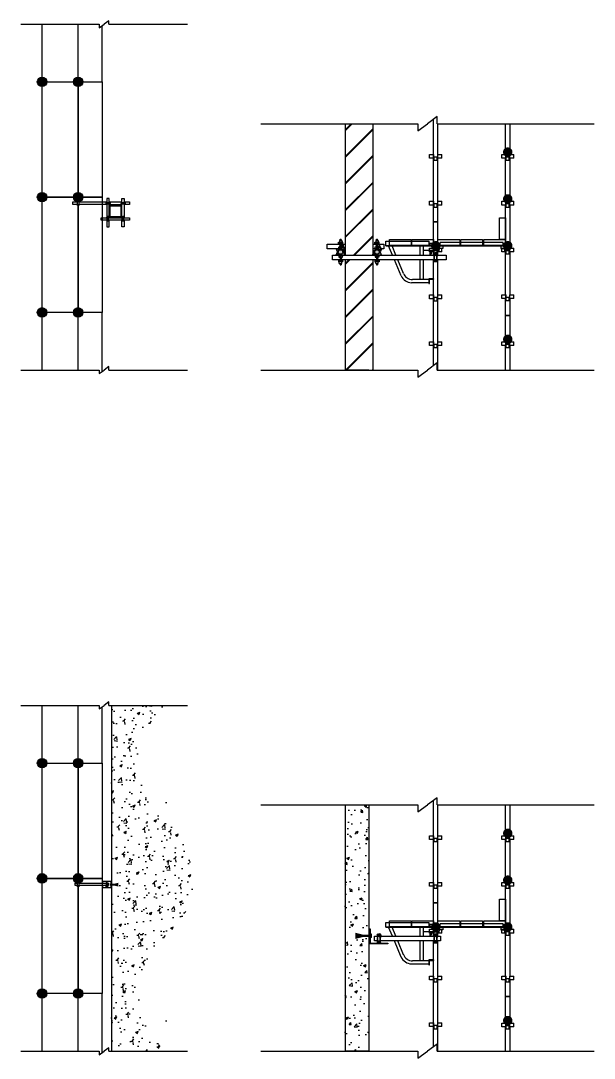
# Model space of a CAD drawing. Header units: millimetres. Extents: x 47448 to 80857, y -10322 to 26633.
# Drawn here: x 47448 to 59576, y 4677 to 26633 of the extents above; entities that cross this region are included whole.
import ezdxf

# ---------------------------------------------------------------- set-up
doc = ezdxf.new("R2010")
doc.units = ezdxf.units.MM
doc.linetypes.add('KwikScaf_DASHED', pattern=[3.75, 2.5, -1.25])
doc.layers.get('0').update_dxf_attribs({"linetype": 'CONTINUOUS'})
doc.layers.add('KwikScaf Sections', color=7, linetype='CONTINUOUS')

# ---------------------------------------------------------------- blocks, each defined once
blk = doc.blocks.new('FR')
for p, q in [((-20, 2), (-15, -25)), ((-17, 1), (-10, 10)), ((-12, -22), (-17, 1)), ((-10, 12), (-10, 8)), ((10, 12), (10, 8)), ((17, 1), (10, 10)), ((12, -22), (17, 1)), ((20, 2), (15, -25)), ((-15, -78), (-15, -25)), ((-15, -78), (-10, -75)), ((-14, -13), (1, -17)), ((-12, -77), (-12, -22)), ((-5, -63), (-10, -75)), ((-3, -64), (-9, -78)), ((-9, -78), (9, -78)), ((-6, -70), (-8, -70)), ((5, -63), (-5, -63)), ((-3, -64), (3, -64)), ((1, -17), (14, -13)), ((9, -78), (3, -64)), ((5, -63), (10, -75)), ((8, -70), (6, -70)), ((15, -78), (10, -75)), ((12, -77), (12, -22)), ((15, -78), (15, -25))]:
    blk.add_line(p, q)
for points in [[(-20, 2), (-15, 10), (-10, 12)], [(20, 2), (15, 10), (10, 12)]]:
    blk.add_lwpolyline(points)
blk.add_lwpolyline([(12, 0), (6, 11), (-6, 11), (-12, 0), (-6, -11), (6, -11)], close=True)
for radius in [12.5, 5]:
    blk.add_circle((0, 0), radius)
blk = doc.blocks.new('Wall Tie With Anchor')
at = {"linetype": 'Continuous'}
for p, q in [((-58, 90), (-143, 112)), ((-58, 89), (-143, 105)), ((-58, 88), (-143, 99)), ((-58, 86), (-143, 94)), ((-58, 85), (-143, 88)), ((-58, 84), (-143, 82)), ((-58, 83), (-143, 76)), ((-58, 82), (-143, 70)), ((-58, 81), (-143, 64)), ((-58, 80), (-143, 58)), ((0, 91), (-58, 91)), ((0, 79), (-58, 79)), ((12, 91), (10, 91)), ((12, 79), (10, 79)), ((25, 103), (12, 103)), ((12, 67), (12, 103)), ((25, 89), (12, 89)), ((25, 72), (12, 72)), ((25, 67), (12, 67)), ((25, 67), (25, 103))]:
    blk.add_line(p, q, dxfattribs=at)
at = {"color": 252, "linetype": 'KwikScaf_DASHED'}
for p, q in [((0, 92), (10, 92)), ((0, 78), (10, 78))]:
    blk.add_line(p, q, dxfattribs=at)
for p, q in [((85, 96), (90, 70)), ((88, 96), (95, 104)), ((92, 73), (88, 96)), ((90, 16), (90, 69)), ((90, 16), (95, 19)), ((91, 82), (106, 78)), ((92, 18), (92, 73)), ((95, 106), (95, 102)), ((100, 31), (95, 19)), ((102, 30), (96, 16)), ((96, 16), (114, 16)), ((99, 25), (97, 25)), ((110, 31), (100, 31)), ((102, 30), (108, 30)), ((106, 78), (119, 82)), ((114, 16), (108, 30)), ((110, 31), (115, 19)), ((113, 25), (111, 25)), ((115, 106), (115, 102)), ((122, 96), (115, 104)), ((120, 16), (115, 19)), ((118, 73), (122, 96)), ((118, 18), (118, 73)), ((125, 96), (120, 70)), ((120, 16), (120, 69))]:
    blk.add_line(p, q)
for points in [[(0, 10), (0, 160), (10, 160), (10, 10)], [(10, 10), (200, 10), (200, 0), (0, 0), (0, 10)], [(85, 96), (90, 105), (95, 106)], [(125, 96), (120, 105), (115, 106)]]:
    blk.add_lwpolyline(points)
for points in [[(90, 15), (120, 15), (120, 13), (90, 13)], [(90, 12), (120, 12), (120, 10), (90, 10)], [(118, 95), (111, 105), (99, 105), (92, 95), (99, 84), (111, 84)], [(96, 16), (114, 16), (114, 15), (96, 15)], [(96, 13), (114, 13), (114, 13), (96, 13)], [(96, 13), (114, 13), (114, 12), (96, 12)]]:
    blk.add_lwpolyline(points, close=True)
for radius in [12.5, 5]:
    blk.add_circle((105, 95), radius)
blk = doc.blocks.new('2D Transom 0.7 Metre')
at = {"color": 0, "extrusion": (0, 1, -1.83691e-16)}
for p, q in [((0, -25), (0, 50)), ((0, 50), (20, 50)), ((50, 0), (13, 0)), ((20, 50), (17, 25)), ((17, 25), (25, 25)), ((25, 63), (689, 63)), ((25, 30), (25, 63)), ((25, 30), (689, 30)), ((25, 25), (25, 30)), ((25, 25), (689, 25)), ((50, 25), (50, 0)), ((664, 25), (664, 0)), ((664, 0), (701, 0)), ((689, 30), (689, 63)), ((689, 25), (689, 30)), ((697, 25), (689, 25)), ((694, 50), (697, 25)), ((714, 50), (694, 50)), ((701, 0), (704, -25)), ((714, -25), (714, 50)), ((10, -25), (0, -25)), ((13, 0), (10, -25)), ((704, -25), (714, -25))]:
    blk.add_line(p, q, dxfattribs=at)
blk = doc.blocks.new('yhgt')
for p, q in [((-20, 2), (-15, -25)), ((-17, 1), (-10, 10)), ((-12, -22), (-17, 1)), ((-10, 12), (-10, 8)), ((10, 12), (10, 8)), ((17, 1), (10, 10)), ((12, -22), (17, 1)), ((20, 2), (15, -25)), ((-15, -78), (-15, -25)), ((-15, -78), (-10, -75)), ((-14, -13), (1, -17)), ((-12, -77), (-12, -22)), ((-5, -63), (-10, -75)), ((-3, -64), (-9, -78)), ((-9, -78), (9, -78)), ((-6, -70), (-8, -70)), ((5, -63), (-5, -63)), ((-3, -64), (3, -64)), ((1, -17), (14, -13)), ((9, -78), (3, -64)), ((5, -63), (10, -75)), ((8, -70), (6, -70)), ((15, -78), (10, -75)), ((12, -77), (12, -22)), ((15, -78), (15, -25))]:
    blk.add_line(p, q)
for points in [[(-20, 2), (-15, 10), (-10, 12)], [(20, 2), (15, 10), (10, 12)]]:
    blk.add_lwpolyline(points)
for points in [[(12, 0), (6, 11), (-6, 11), (-12, 0), (-6, -11), (6, -11)], [(-15, -80), (15, -80), (15, -82), (-15, -82)], [(-15, -83), (15, -83), (15, -85), (-15, -85)], [(-9, -78), (9, -78), (9, -80), (-9, -80)], [(-9, -82), (9, -82), (9, -82), (-9, -82)], [(-9, -82), (9, -82), (9, -83), (-9, -83)]]:
    blk.add_lwpolyline(points, close=True)
for radius in [12.5, 5]:
    blk.add_circle((0, 0), radius)
blk = doc.blocks.new('90 Deg Coupler')
h = blk.add_hatch()
h.set_pattern_fill('LINE', color=256, angle=30, style=0)
h.set_pattern_definition([(30, (-1483.059, -813.5773), (-1.5875, 2.7496307), [])])
h.paths.add_polyline_path([(31, 75), (21, 75), (22, 52), (32, 52)])
h.paths.add_polyline_path([(26, 4), (36, 5), (34, 24), (25, 20)])
h = blk.add_hatch()
h.set_pattern_fill('LINE', color=256, angle=5, style=0)
h.set_pattern_definition([(5, (1526.997, 8843.9646), (-0.2767195, 3.1629182), [])])
h.paths.add_polyline_path([(-5, -102), (5, -102), (5, -72), (-5, -72)])
h.paths.add_polyline_path([(-5, -137), (5, -137), (5, -122), (-5, -122)])
for p, q in [((-44, -25), (-29, 11)), ((-24, 0), (-32, 3)), ((15, 51), (40, 53)), ((16, 31), (15, 51)), ((16, 31), (20, 32)), ((43, 36), (17, 31)), ((46, 28), (18, 18)), ((21, 75), (31, 75)), ((22, 52), (21, 75)), ((27, -12), (25, 20)), ((26, 4), (36, 5)), ((32, 52), (31, 75)), ((37, -12), (34, 24)), ((41, 35), (40, 53)), ((46, 32), (43, 36)), ((46, 28), (46, 32)), ((46, 32), (46, 28)), ((46, 28), (46, 32)), ((-44, -32), (-44, -25)), ((-44, -32), (46, -32)), ((-30, -32), (-30, -27)), ((46, -32), (-30, -32)), ((-23, -82), (-23, -103)), ((-23, -82), (-10, -82)), ((-23, -103), (-10, -103)), ((22, -32), (-22, -32)), ((-22, -32), (-16, -57)), ((-10, -57), (-16, -57)), ((-13, -102), (12, -102)), ((-13, -122), (-13, -102)), ((-10, -57), (-10, -47)), ((-10, -47), (10, -47)), ((-10, -82), (-10, -103)), ((-5, -47), (-5, -102)), ((-5, -72), (5, -72)), ((5, -47), (5, -102)), ((10, -57), (10, -47)), ((10, -57), (16, -57)), ((22, -82), (10, -82)), ((10, -82), (10, -103)), ((22, -103), (10, -103)), ((12, -122), (12, -102)), ((22, -32), (16, -57)), ((41, -12), (21, -12)), ((22, -82), (22, -103)), ((46, -32), (41, -12)), ((-13, -122), (12, -122)), ((-5, -122), (-5, -137)), ((5, -137), (-5, -137)), ((5, -122), (5, -137))]:
    blk.add_line(p, q)
blk.add_lwpolyline([(17, 31), (-12, 30), (-20, 25), (-29, 11)])
for centre, radius in [((0, 0), 24.2), ((-33, -16), 5)]:
    blk.add_circle(centre, radius)
blk.add_arc((-38, -6), 22.6, 291.5177, 333.915)
blk = doc.blocks.new('90 Degree Coupler Side')
at = {"rotation": 90}
blk.add_blockref('90 Deg Coupler', (-32, 44), dxfattribs=at)

msp = doc.modelspace()

# ---------------------------------------------------------------- hatches: boundary and pattern name
h = msp.add_hatch(color=3)
edge = h.paths.add_edge_path()
edge.add_arc((47898, 25340), 100, 0, 360)
h = msp.add_hatch(color=3)
edge = h.paths.add_edge_path()
edge.add_arc((48660, 25340), 100, 0, 360)
h = msp.add_hatch()
h.set_pattern_fill('JIS_LC_20A', color=256, scale=20, style=0)
h.paths.add_polyline_path([(54891, 24455), (54307, 24455), (54307, 21675), (54891, 21675)])
h.paths.add_polyline_path([(54891, 21575), (54307, 21575), (54307, 19242), (54807, 19242), (54891, 19242)])
h = msp.add_hatch(color=3)
edge = h.paths.add_edge_path()
edge.add_arc((47898, 22901), 100, 0, 360)
h = msp.add_hatch(color=3)
edge = h.paths.add_edge_path()
edge.add_arc((48660, 22901), 100, 0, 360)
h = msp.add_hatch()
h.set_pattern_fill('LINE', color=253, scale=2, angle=185, style=0)
h.set_pattern_definition([(185, (51157.279, 4051.715), (0.553439, -6.3258363), [])])
h.paths.add_polyline_path([(54221, 21944), (54201, 21944), (54201, 21884), (54221, 21884)])
h.paths.add_polyline_path([(54221, 22014), (54201, 22014), (54201, 21984), (54221, 21984)])
h = msp.add_hatch()
h.set_pattern_fill('LINE', color=253, scale=2, angle=185, style=0)
h.set_pattern_definition([(185, (51929.2645, 4051.715), (0.553439, -6.3258363), [])])
h.paths.add_polyline_path([(54993, 21944), (54973, 21944), (54973, 21884), (54993, 21884)])
h.paths.add_polyline_path([(54993, 22014), (54973, 22014), (54973, 21984), (54993, 21984)])
h = msp.add_hatch(color=6)
h.paths.add_polyline_path([(54163, 21740, 1), (54260, 21740, 1)])
h.paths.add_polyline_path([(54935, 21740, 1), (55032, 21740, 1)])
h = msp.add_hatch(color=3)
edge = h.paths.add_edge_path()
edge.add_arc((47898, 20462), 100, 0, 360)
h = msp.add_hatch(color=3)
edge = h.paths.add_edge_path()
edge.add_arc((48660, 20462), 100, 0, 360)
h = msp.add_hatch()
h.set_pattern_fill('AR-CONC', color=253, scale=3, style=0)
h.set_pattern_definition([(50, (-10631235, -2323902.73), (546.554007, -47.817257), [57.15, -628.65]), (355, (-10631235, -2323902.73), (-105.728478, 573.16993), [45.72, -502.92]), (100.451, (-10631189.46, -2323906.7), (440.827505, 525.350063), [48.57, -534.27]), (46.1842, (-10631235, -2323750.3), (813.237123, -126.126984), [85.725, -942.975]), (96.6356, (-10631167.2, -2323760.84), (712.212703, 742.27667), [72.855, -801.405]), (351.184, (-10631235, -2323750.3), (712.21382, 742.275354), [68.58, -754.38]), (21, (-10631158.8, -2323788.43), (454.84464, -306.796556), [57.15, -628.65]), (326, (-10631158.8, -2323788.43), (185.406085, 552.563898), [45.72, -502.92]), (71.4514, (-10631120.9, -2323814), (640.249472, 245.768573), [48.57, -534.27]), (37.5, (-10631235, -2323902.73), (9.2658098, 253.6651166), [0, -496.824, 0, -510.54, 0, -504.825]), (7.5, (-10631235, -2323902.73), (200.4589875, 300.5417245), [0, -291.084, 0, -485.394, 0, -192.405]), (327.5, (-10631404.93, -2323902.73), (406.7717855, -17.186232), [0, -190.5, 0, -594.36, 0, -788.67]), (317.5, (-10631481.13, -2323902.73), (444.387544, 76.279473), [0, -247.65, 0, -394.716, 0, -560.07])])
edge = h.paths.add_edge_path()
edge.add_line((50523, 12142), (49368, 12142))
edge.add_line((49368, 12142), (49368, 4825))
edge.add_line((49368, 4825), (50523, 4825))
edge.add_arc((51522, 6045), 1576, 129.3198, 230.6802, ccw=False)
edge.add_arc((49524, 8484), 1576, 309.3198, 410.6802)
edge.add_arc((51522, 10923), 1576, 129.3198, 230.6802, ccw=False)
h = msp.add_hatch(color=3)
edge = h.paths.add_edge_path()
edge.add_arc((47898, 10923), 100, 0, 360)
h = msp.add_hatch(color=3)
edge = h.paths.add_edge_path()
edge.add_arc((48660, 10923), 100, 0, 360)
h = msp.add_hatch()
h.set_pattern_fill('AR-CONC', color=253, scale=3, style=0)
h.set_pattern_definition([(50, (0, 0), (546.554, -47.8173), [57.15, -628.65]), (355, (0, 0), (-105.7285, 573.17), [45.72, -502.92]), (100.451, (45.55, -4), (440.8275, 525.35), [48.57, -534.27]), (46.1842, (0, 152.4), (813.237, -126.127), [85.725, -942.975]), (96.6356, (67.8, 141.9), (712.213, 742.277), [72.855, -801.405]), (351.184, (0, 152.4), (712.214, 742.275), [68.58, -754.38]), (21, (76.2, 114.3), (454.8446, -306.7966), [57.15, -628.65]), (326, (76.2, 114.3), (185.406, 552.564), [45.72, -502.92]), (71.4514, (114.1, 88.73), (640.2495, 245.7686), [48.57, -534.27]), (37.5, (0, 0), (9.2658, 253.6651), [0, -496.824, 0, -510.54, 0, -504.825]), (7.5, (0, 0), (200.459, 300.5417), [0, -291.084, 0, -485.394, 0, -192.405]), (327.5, (-169.93, 0), (406.7718, -17.1862), [0, -190.5, 0, -594.36, 0, -788.67]), (317.5, (-246.13, 0), (444.3875, 76.2795), [0, -247.65, 0, -394.716, 0, -560.07])])
h.paths.add_polyline_path([(54807, 10038), (54807, 4825), (54307, 4825), (54307, 10038)])
h = msp.add_hatch(color=3)
edge = h.paths.add_edge_path()
edge.add_arc((47898, 8484), 100, 0, 360)
h = msp.add_hatch(color=3)
edge = h.paths.add_edge_path()
edge.add_arc((48660, 8484), 100, 0, 360)
h = msp.add_hatch(color=3)
edge = h.paths.add_edge_path()
edge.add_arc((47898, 6045), 100, 0, 360)
h = msp.add_hatch(color=3)
edge = h.paths.add_edge_path()
edge.add_arc((48660, 6045), 100, 0, 360)

# ---------------------------------------------------------------- linework, layer by layer
for p, q in [((49312, 26633), (49211, 26559)), ((49312, 26559), (49312, 26633)), ((47448, 26559), (49109, 26559)), ((49109, 26559), (49109, 26485)), ((49109, 26485), (49211, 26559)), ((49312, 26559), (50973, 26559)), ((56255, 24604), (56051, 24455)), ((56255, 24455), (56255, 24604)), ((52526, 24455), (55847, 24455)), ((54307, 24455), (54307, 21675)), ((54307, 24455), (54807, 24455)), ((54891, 24455), (54891, 21675)), ((55847, 24455), (55847, 24306)), ((55847, 24306), (56051, 24455)), ((56255, 24455), (59576, 24455)), ((48643, 22809), (48643, 22799)), ((48645, 22809), (48643, 22809)), ((48643, 22799), (48645, 22799)), ((48675, 22816), (48645, 22816)), ((48645, 22816), (48645, 22811)), ((48645, 22723), (48645, 22811)), ((48645, 22811), (48675, 22811)), ((48651, 22721), (48647, 22721)), ((48653, 22723), (48653, 22729)), ((48668, 22723), (48668, 22729)), ((48673, 22721), (48670, 22721)), ((48675, 22811), (48675, 22816)), ((48675, 22811), (48675, 22741)), ((48675, 22809), (48677, 22809)), ((48677, 22799), (48675, 22799)), ((48675, 22741), (48675, 22723)), ((48677, 22809), (48677, 22799)), ((54307, 21575), (54307, 19242)), ((54891, 21575), (54891, 19242)), ((56255, 19391), (56051, 19242)), ((56255, 19242), (56255, 19391)), ((47448, 19242), (49109, 19242)), ((49109, 19242), (49109, 19168)), ((49109, 19168), (49211, 19242)), ((49312, 19316), (49211, 19242)), ((49312, 19242), (49312, 19316)), ((49312, 19242), (50973, 19242)), ((52526, 19242), (55847, 19242)), ((54807, 19242), (54307, 19242)), ((55847, 19242), (55847, 19093)), ((55847, 19093), (56051, 19242)), ((56255, 19242), (59576, 19242)), ((47448, 12142), (49109, 12142)), ((49109, 12142), (49109, 12068)), ((49109, 12068), (49211, 12142)), ((49312, 12217), (49211, 12142)), ((49312, 12142), (49312, 12217)), ((49312, 12142), (50973, 12142)), ((49368, 12142), (49368, 4825)), ((56255, 10187), (56051, 10038)), ((56255, 10038), (56255, 10187)), ((52526, 10038), (55847, 10038)), ((54307, 10038), (54307, 4825)), ((54307, 10038), (54807, 10038)), ((54807, 10038), (54807, 4825)), ((55847, 10038), (55847, 9890)), ((55847, 9890), (56051, 10038)), ((56255, 10038), (59576, 10038)), ((48643, 8393), (48643, 8383)), ((48645, 8393), (48643, 8393)), ((48643, 8383), (48645, 8383)), ((48675, 8400), (48645, 8400)), ((48645, 8400), (48645, 8395)), ((48645, 8307), (48645, 8395)), ((48645, 8395), (48675, 8395)), ((48675, 8395), (48675, 8400)), ((48675, 8395), (48675, 8325)), ((48675, 8393), (48677, 8393)), ((48677, 8383), (48675, 8383)), ((48677, 8393), (48677, 8383)), ((48651, 8305), (48647, 8305)), ((48653, 8307), (48653, 8313)), ((48668, 8307), (48668, 8313)), ((48673, 8305), (48670, 8305)), ((48675, 8325), (48675, 8307)), ((49312, 4900), (49211, 4825)), ((49312, 4825), (49312, 4900)), ((56255, 4974), (56051, 4825)), ((56255, 4825), (56255, 4974)), ((47448, 4825), (49109, 4825)), ((49109, 4825), (49109, 4751)), ((49109, 4751), (49211, 4825)), ((49312, 4825), (50973, 4825)), ((52526, 4825), (55847, 4825)), ((54807, 4825), (54307, 4825)), ((55847, 4825), (55847, 4677)), ((55847, 4677), (56051, 4825)), ((56255, 4825), (59576, 4825))]:
    msp.add_line(p, q)
at = {"color": 3}
for p, q in [((47898, 25340), (47898, 26559)), ((48660, 25340), (48660, 26559)), ((49168, 25340), (49168, 26528)), ((47898, 19242), (47898, 20462)), ((48660, 19242), (48660, 20462)), ((49168, 19211), (49168, 20462)), ((47898, 10923), (47898, 12142)), ((48660, 10923), (48660, 12142)), ((49168, 10923), (49168, 12111)), ((47898, 4825), (47898, 6045)), ((48660, 4825), (48660, 6045)), ((49168, 4794), (49168, 6045))]:
    msp.add_line(p, q, dxfattribs=at)
at = {"color": 5, "extrusion": (1, -2.22045e-16, 0)}
for p, q in [((56175, 23804), (56175, 24546)), ((56271, 23804), (56271, 24455)), ((57699, 23803), (57699, 24455)), ((57795, 23803), (57795, 24455)), ((56095, 23724), (56095, 23804)), ((56095, 23804), (56104, 23804)), ((56104, 23724), (56095, 23724)), ((56104, 23804), (56179, 23804)), ((56179, 23724), (56104, 23724)), ((56175, 22814), (56175, 23724)), ((56179, 23724), (56179, 23804)), ((56179, 23804), (56187, 23804)), ((56187, 23724), (56179, 23724)), ((56187, 23724), (56187, 23804)), ((56192, 23754), (56211, 23754)), ((56192, 23674), (56192, 23754)), ((56211, 23754), (56235, 23754)), ((56235, 23754), (56254, 23754)), ((56254, 23674), (56254, 23754)), ((56259, 23804), (56259, 23724)), ((56259, 23804), (56267, 23804)), ((56267, 23724), (56259, 23724)), ((56267, 23804), (56342, 23804)), ((56267, 23724), (56267, 23804)), ((56342, 23724), (56267, 23724)), ((56271, 22814), (56271, 23724)), ((56342, 23804), (56351, 23804)), ((56351, 23724), (56342, 23724)), ((56351, 23724), (56351, 23804)), ((57619, 23803), (57628, 23803)), ((57619, 23723), (57619, 23803)), ((57628, 23723), (57619, 23723)), ((57628, 23803), (57703, 23803)), ((57703, 23723), (57628, 23723)), ((57699, 22813), (57699, 23723)), ((57703, 23723), (57703, 23803)), ((57703, 23803), (57711, 23803)), ((57711, 23723), (57703, 23723)), ((57711, 23723), (57711, 23803)), ((57716, 23673), (57716, 23753)), ((57716, 23753), (57735, 23753)), ((57735, 23753), (57759, 23753)), ((57759, 23753), (57778, 23753)), ((57778, 23673), (57778, 23753)), ((57783, 23803), (57783, 23723)), ((57783, 23803), (57791, 23803)), ((57791, 23723), (57783, 23723)), ((57791, 23803), (57866, 23803)), ((57791, 23723), (57791, 23803)), ((57866, 23723), (57791, 23723)), ((57795, 22813), (57795, 23723)), ((57866, 23803), (57875, 23803)), ((57875, 23723), (57866, 23723)), ((57875, 23723), (57875, 23803)), ((56211, 23674), (56192, 23674)), ((56235, 23674), (56211, 23674)), ((56254, 23674), (56235, 23674)), ((57735, 23673), (57716, 23673)), ((57759, 23673), (57735, 23673)), ((57778, 23673), (57759, 23673)), ((56095, 22734), (56095, 22814)), ((56095, 22814), (56104, 22814)), ((56104, 22734), (56095, 22734)), ((56104, 22814), (56179, 22814)), ((56179, 22734), (56104, 22734)), ((56175, 22380), (56175, 22734)), ((56179, 22734), (56179, 22814)), ((56179, 22814), (56187, 22814)), ((56187, 22734), (56179, 22734)), ((56187, 22734), (56187, 22814)), ((56192, 22764), (56211, 22764)), ((56192, 22684), (56192, 22764)), ((56211, 22684), (56192, 22684)), ((56211, 22764), (56235, 22764)), ((56235, 22684), (56211, 22684)), ((56235, 22764), (56254, 22764)), ((56254, 22684), (56235, 22684)), ((56254, 22684), (56254, 22764)), ((56259, 22814), (56259, 22734)), ((56259, 22814), (56267, 22814)), ((56267, 22734), (56259, 22734)), ((56267, 22814), (56342, 22814)), ((56267, 22734), (56267, 22814)), ((56342, 22734), (56267, 22734)), ((56271, 22380), (56271, 22734)), ((56342, 22814), (56351, 22814)), ((56351, 22734), (56342, 22734)), ((56351, 22734), (56351, 22814)), ((57619, 22733), (57619, 22813)), ((57619, 22813), (57628, 22813)), ((57628, 22733), (57619, 22733)), ((57628, 22813), (57703, 22813)), ((57703, 22733), (57628, 22733)), ((57699, 21823), (57699, 22733)), ((57703, 22733), (57703, 22813)), ((57703, 22813), (57711, 22813)), ((57711, 22733), (57703, 22733)), ((57711, 22733), (57711, 22813)), ((57716, 22683), (57716, 22763)), ((57716, 22763), (57735, 22763)), ((57735, 22683), (57716, 22683)), ((57735, 22763), (57759, 22763)), ((57759, 22683), (57735, 22683)), ((57759, 22763), (57778, 22763)), ((57778, 22683), (57759, 22683)), ((57778, 22683), (57778, 22763)), ((57783, 22813), (57783, 22733)), ((57783, 22813), (57791, 22813)), ((57791, 22733), (57783, 22733)), ((57791, 22813), (57866, 22813)), ((57791, 22733), (57791, 22813)), ((57866, 22733), (57791, 22733)), ((57795, 21823), (57795, 22733)), ((57866, 22813), (57875, 22813)), ((57875, 22733), (57866, 22733)), ((57875, 22733), (57875, 22813)), ((56175, 22380), (56271, 22380)), ((56271, 22379), (56175, 22379)), ((56175, 21821), (56175, 22379)), ((56271, 21821), (56271, 22379)), ((56095, 21741), (56095, 21821)), ((56095, 21821), (56104, 21821)), ((56104, 21741), (56095, 21741)), ((56104, 21821), (56179, 21821)), ((56179, 21741), (56104, 21741)), ((56175, 21675), (56175, 21741)), ((56179, 21741), (56179, 21821)), ((56179, 21821), (56187, 21821)), ((56187, 21741), (56179, 21741)), ((56187, 21741), (56187, 21821)), ((56192, 21771), (56211, 21771)), ((56192, 21718), (56192, 21771)), ((56211, 21771), (56235, 21771)), ((56235, 21771), (56254, 21771)), ((56254, 21720), (56254, 21771)), ((56259, 21821), (56259, 21741)), ((56259, 21821), (56267, 21821)), ((56267, 21741), (56259, 21741)), ((56267, 21741), (56267, 21821)), ((56267, 21821), (56342, 21821)), ((56342, 21741), (56267, 21741)), ((56271, 21675), (56271, 21741)), ((56342, 21821), (56351, 21821)), ((56351, 21741), (56342, 21741)), ((56351, 21741), (56351, 21821)), ((57619, 21743), (57619, 21823)), ((57619, 21823), (57628, 21823)), ((57628, 21743), (57619, 21743)), ((57628, 21823), (57703, 21823)), ((57703, 21743), (57628, 21743)), ((57699, 20833), (57699, 21743)), ((57703, 21743), (57703, 21823)), ((57703, 21823), (57711, 21823)), ((57711, 21743), (57703, 21743)), ((57711, 21743), (57711, 21823)), ((57716, 21773), (57735, 21773)), ((57716, 21693), (57716, 21773)), ((57735, 21773), (57759, 21773)), ((57759, 21773), (57778, 21773)), ((57778, 21693), (57778, 21773)), ((57783, 21823), (57783, 21743)), ((57783, 21823), (57791, 21823)), ((57791, 21743), (57783, 21743)), ((57791, 21823), (57866, 21823)), ((57791, 21743), (57791, 21823)), ((57866, 21743), (57791, 21743)), ((57795, 20833), (57795, 21743)), ((57866, 21823), (57875, 21823)), ((57875, 21743), (57866, 21743)), ((57875, 21743), (57875, 21823)), ((56175, 20831), (56175, 21575)), ((56271, 20831), (56271, 21575)), ((57735, 21693), (57716, 21693)), ((57759, 21693), (57735, 21693)), ((57778, 21693), (57759, 21693)), ((56095, 20751), (56095, 20831)), ((56095, 20831), (56104, 20831)), ((56104, 20751), (56095, 20751)), ((56104, 20831), (56179, 20831)), ((56179, 20751), (56104, 20751)), ((56175, 19841), (56175, 20751)), ((56179, 20751), (56179, 20831)), ((56179, 20831), (56187, 20831)), ((56187, 20751), (56179, 20751)), ((56187, 20751), (56187, 20831)), ((56192, 20781), (56211, 20781)), ((56192, 20701), (56192, 20781)), ((56211, 20701), (56192, 20701)), ((56211, 20781), (56235, 20781)), ((56235, 20701), (56211, 20701)), ((56235, 20781), (56254, 20781)), ((56254, 20701), (56235, 20701)), ((56254, 20701), (56254, 20781)), ((56259, 20831), (56259, 20751)), ((56259, 20831), (56267, 20831)), ((56267, 20751), (56259, 20751)), ((56267, 20751), (56267, 20831)), ((56267, 20831), (56342, 20831)), ((56342, 20751), (56267, 20751)), ((56271, 19841), (56271, 20751)), ((56342, 20831), (56351, 20831)), ((56351, 20751), (56342, 20751)), ((56351, 20751), (56351, 20831)), ((57619, 20753), (57619, 20833)), ((57619, 20833), (57628, 20833)), ((57628, 20753), (57619, 20753)), ((57628, 20833), (57703, 20833)), ((57703, 20753), (57628, 20753)), ((57699, 20399), (57699, 20753)), ((57703, 20753), (57703, 20833)), ((57703, 20833), (57711, 20833)), ((57711, 20753), (57703, 20753)), ((57711, 20753), (57711, 20833)), ((57716, 20783), (57735, 20783)), ((57716, 20703), (57716, 20783)), ((57735, 20703), (57716, 20703)), ((57735, 20783), (57759, 20783)), ((57759, 20703), (57735, 20703)), ((57759, 20783), (57778, 20783)), ((57778, 20703), (57759, 20703)), ((57778, 20703), (57778, 20783)), ((57783, 20833), (57783, 20753)), ((57783, 20833), (57791, 20833)), ((57791, 20753), (57783, 20753)), ((57791, 20833), (57866, 20833)), ((57791, 20753), (57791, 20833)), ((57866, 20753), (57791, 20753)), ((57795, 20399), (57795, 20753)), ((57866, 20833), (57875, 20833)), ((57875, 20753), (57866, 20753)), ((57875, 20753), (57875, 20833)), ((57795, 20399), (57699, 20399)), ((57699, 19839), (57699, 20399)), ((57699, 20399), (57795, 20399)), ((57795, 19839), (57795, 20399)), ((56095, 19761), (56095, 19841)), ((56095, 19841), (56104, 19841)), ((56104, 19761), (56095, 19761)), ((56104, 19841), (56179, 19841)), ((56179, 19761), (56104, 19761)), ((56175, 19333), (56175, 19761)), ((56179, 19761), (56179, 19841)), ((56179, 19841), (56187, 19841)), ((56187, 19761), (56179, 19761)), ((56187, 19761), (56187, 19841)), ((56192, 19791), (56211, 19791)), ((56192, 19711), (56192, 19791)), ((56211, 19791), (56235, 19791)), ((56235, 19791), (56254, 19791)), ((56254, 19711), (56254, 19791)), ((56259, 19841), (56259, 19761)), ((56259, 19841), (56267, 19841)), ((56267, 19761), (56259, 19761)), ((56267, 19841), (56342, 19841)), ((56267, 19761), (56267, 19841)), ((56342, 19761), (56267, 19761)), ((56271, 19242), (56271, 19761)), ((56342, 19841), (56351, 19841)), ((56351, 19761), (56342, 19761)), ((56351, 19761), (56351, 19841)), ((57619, 19759), (57619, 19839)), ((57619, 19839), (57628, 19839)), ((57628, 19839), (57703, 19839)), ((57703, 19759), (57703, 19839)), ((57703, 19839), (57711, 19839)), ((57711, 19759), (57711, 19839)), ((57716, 19789), (57735, 19789)), ((57716, 19709), (57716, 19789)), ((57735, 19789), (57759, 19789)), ((57759, 19789), (57778, 19789)), ((57778, 19709), (57778, 19789)), ((57783, 19839), (57783, 19759)), ((57783, 19839), (57791, 19839)), ((57791, 19839), (57866, 19839)), ((57791, 19759), (57791, 19839)), ((57866, 19839), (57875, 19839)), ((57875, 19759), (57875, 19839)), ((56211, 19711), (56192, 19711)), ((56235, 19711), (56211, 19711)), ((56254, 19711), (56235, 19711)), ((57628, 19759), (57619, 19759)), ((57703, 19759), (57628, 19759)), ((57699, 19242), (57699, 19759)), ((57711, 19759), (57703, 19759)), ((57735, 19709), (57716, 19709)), ((57759, 19709), (57735, 19709)), ((57778, 19709), (57759, 19709)), ((57791, 19759), (57783, 19759)), ((57866, 19759), (57791, 19759)), ((57795, 19242), (57795, 19759)), ((57875, 19759), (57866, 19759)), ((56175, 9387), (56175, 10129)), ((56271, 9387), (56271, 10038)), ((57699, 9386), (57699, 10038)), ((57795, 9386), (57795, 10038)), ((56095, 9307), (56095, 9387)), ((56095, 9387), (56104, 9387)), ((56104, 9307), (56095, 9307)), ((56104, 9387), (56179, 9387)), ((56179, 9307), (56104, 9307)), ((56175, 8397), (56175, 9307)), ((56179, 9307), (56179, 9387)), ((56179, 9387), (56187, 9387)), ((56187, 9307), (56179, 9307)), ((56187, 9307), (56187, 9387)), ((56192, 9337), (56211, 9337)), ((56192, 9257), (56192, 9337)), ((56211, 9257), (56192, 9257)), ((56211, 9337), (56235, 9337)), ((56235, 9257), (56211, 9257)), ((56235, 9337), (56254, 9337)), ((56254, 9257), (56235, 9257)), ((56254, 9257), (56254, 9337)), ((56259, 9387), (56259, 9307)), ((56259, 9387), (56267, 9387)), ((56267, 9307), (56259, 9307)), ((56267, 9387), (56342, 9387)), ((56267, 9307), (56267, 9387)), ((56342, 9307), (56267, 9307)), ((56271, 8397), (56271, 9307)), ((56342, 9387), (56351, 9387)), ((56351, 9307), (56342, 9307)), ((56351, 9307), (56351, 9387)), ((57619, 9386), (57628, 9386)), ((57619, 9306), (57619, 9386)), ((57628, 9306), (57619, 9306)), ((57628, 9386), (57703, 9386)), ((57703, 9306), (57628, 9306)), ((57699, 8396), (57699, 9306)), ((57703, 9306), (57703, 9386)), ((57703, 9386), (57711, 9386)), ((57711, 9306), (57703, 9306)), ((57711, 9306), (57711, 9386)), ((57716, 9256), (57716, 9336)), ((57716, 9336), (57735, 9336)), ((57735, 9256), (57716, 9256)), ((57735, 9336), (57759, 9336)), ((57759, 9256), (57735, 9256)), ((57759, 9336), (57778, 9336)), ((57778, 9256), (57759, 9256)), ((57778, 9256), (57778, 9336)), ((57783, 9386), (57783, 9306)), ((57783, 9386), (57791, 9386)), ((57791, 9306), (57783, 9306)), ((57791, 9386), (57866, 9386)), ((57791, 9306), (57791, 9386)), ((57866, 9306), (57791, 9306)), ((57795, 8396), (57795, 9306)), ((57866, 9386), (57875, 9386)), ((57875, 9306), (57866, 9306)), ((57875, 9306), (57875, 9386)), ((56095, 8317), (56095, 8397)), ((56095, 8397), (56104, 8397)), ((56104, 8397), (56179, 8397)), ((56179, 8317), (56179, 8397)), ((56179, 8397), (56187, 8397)), ((56187, 8317), (56187, 8397)), ((56192, 8347), (56211, 8347)), ((56192, 8267), (56192, 8347)), ((56211, 8347), (56235, 8347)), ((56235, 8347), (56254, 8347)), ((56254, 8267), (56254, 8347)), ((56259, 8397), (56259, 8317)), ((56259, 8397), (56267, 8397)), ((56267, 8397), (56342, 8397)), ((56267, 8317), (56267, 8397)), ((56342, 8397), (56351, 8397)), ((56351, 8317), (56351, 8397)), ((57619, 8316), (57619, 8396)), ((57619, 8396), (57628, 8396)), ((57628, 8396), (57703, 8396)), ((57703, 8316), (57703, 8396)), ((57703, 8396), (57711, 8396)), ((57711, 8316), (57711, 8396)), ((57716, 8266), (57716, 8346)), ((57716, 8346), (57735, 8346)), ((57735, 8346), (57759, 8346)), ((57759, 8346), (57778, 8346)), ((57778, 8266), (57778, 8346)), ((57783, 8396), (57783, 8316)), ((57783, 8396), (57791, 8396)), ((57791, 8396), (57866, 8396)), ((57791, 8316), (57791, 8396)), ((57866, 8396), (57875, 8396)), ((57875, 8316), (57875, 8396)), ((56104, 8317), (56095, 8317)), ((56179, 8317), (56104, 8317)), ((56175, 7963), (56175, 8317)), ((56187, 8317), (56179, 8317)), ((56211, 8267), (56192, 8267)), ((56235, 8267), (56211, 8267)), ((56254, 8267), (56235, 8267)), ((56267, 8317), (56259, 8317)), ((56342, 8317), (56267, 8317)), ((56271, 7963), (56271, 8317)), ((56351, 8317), (56342, 8317)), ((57628, 8316), (57619, 8316)), ((57703, 8316), (57628, 8316)), ((57699, 7406), (57699, 8316)), ((57711, 8316), (57703, 8316)), ((57735, 8266), (57716, 8266)), ((57759, 8266), (57735, 8266)), ((57778, 8266), (57759, 8266)), ((57791, 8316), (57783, 8316)), ((57866, 8316), (57791, 8316)), ((57795, 7406), (57795, 8316)), ((57875, 8316), (57866, 8316)), ((56175, 7963), (56271, 7963)), ((56271, 7963), (56175, 7963)), ((56175, 7405), (56175, 7963)), ((56271, 7405), (56271, 7963)), ((56095, 7325), (56095, 7405)), ((56095, 7405), (56104, 7405)), ((56104, 7325), (56095, 7325)), ((56104, 7405), (56179, 7405)), ((56179, 7325), (56104, 7325)), ((56175, 7258), (56175, 7325)), ((56179, 7325), (56179, 7405)), ((56179, 7405), (56187, 7405)), ((56187, 7325), (56179, 7325)), ((56187, 7325), (56187, 7405)), ((56192, 7355), (56211, 7355)), ((56192, 7301), (56192, 7355)), ((56211, 7355), (56235, 7355)), ((56235, 7355), (56254, 7355)), ((56254, 7303), (56254, 7355)), ((56259, 7405), (56259, 7325)), ((56259, 7405), (56267, 7405)), ((56267, 7325), (56259, 7325)), ((56267, 7325), (56267, 7405)), ((56267, 7405), (56342, 7405)), ((56342, 7325), (56267, 7325)), ((56271, 7258), (56271, 7325)), ((56342, 7405), (56351, 7405)), ((56351, 7325), (56342, 7325)), ((56351, 7325), (56351, 7405)), ((57619, 7326), (57619, 7406)), ((57619, 7406), (57628, 7406)), ((57628, 7326), (57619, 7326)), ((57628, 7406), (57703, 7406)), ((57703, 7326), (57628, 7326)), ((57699, 6416), (57699, 7326)), ((57703, 7326), (57703, 7406)), ((57703, 7406), (57711, 7406)), ((57711, 7326), (57703, 7326)), ((57711, 7326), (57711, 7406)), ((57716, 7356), (57735, 7356)), ((57716, 7276), (57716, 7356)), ((57735, 7276), (57716, 7276)), ((57735, 7356), (57759, 7356)), ((57759, 7276), (57735, 7276)), ((57759, 7356), (57778, 7356)), ((57778, 7276), (57759, 7276)), ((57778, 7276), (57778, 7356)), ((57783, 7406), (57783, 7326)), ((57783, 7406), (57791, 7406)), ((57791, 7326), (57783, 7326)), ((57791, 7406), (57866, 7406)), ((57791, 7326), (57791, 7406)), ((57866, 7326), (57791, 7326)), ((57795, 6416), (57795, 7326)), ((57866, 7406), (57875, 7406)), ((57875, 7326), (57866, 7326)), ((57875, 7326), (57875, 7406)), ((56175, 6415), (56175, 7158)), ((56271, 6415), (56271, 7158)), ((56095, 6335), (56095, 6415)), ((56095, 6415), (56104, 6415)), ((56104, 6415), (56179, 6415)), ((56179, 6335), (56179, 6415)), ((56179, 6415), (56187, 6415)), ((56187, 6335), (56187, 6415)), ((56259, 6415), (56259, 6335)), ((56259, 6415), (56267, 6415)), ((56267, 6335), (56267, 6415)), ((56267, 6415), (56342, 6415)), ((56342, 6415), (56351, 6415)), ((56351, 6335), (56351, 6415)), ((57619, 6336), (57619, 6416)), ((57619, 6416), (57628, 6416)), ((57628, 6416), (57703, 6416)), ((57703, 6336), (57703, 6416)), ((57703, 6416), (57711, 6416)), ((57711, 6336), (57711, 6416)), ((57783, 6416), (57783, 6336)), ((57783, 6416), (57791, 6416)), ((57791, 6416), (57866, 6416)), ((57791, 6336), (57791, 6416)), ((57866, 6416), (57875, 6416)), ((57875, 6336), (57875, 6416)), ((56104, 6335), (56095, 6335)), ((56179, 6335), (56104, 6335)), ((56175, 5425), (56175, 6335)), ((56187, 6335), (56179, 6335)), ((56192, 6365), (56211, 6365)), ((56192, 6285), (56192, 6365)), ((56211, 6285), (56192, 6285)), ((56211, 6365), (56235, 6365)), ((56235, 6285), (56211, 6285)), ((56235, 6365), (56254, 6365)), ((56254, 6285), (56235, 6285)), ((56254, 6285), (56254, 6365)), ((56267, 6335), (56259, 6335)), ((56342, 6335), (56267, 6335)), ((56271, 5425), (56271, 6335)), ((56351, 6335), (56342, 6335)), ((57628, 6336), (57619, 6336)), ((57703, 6336), (57628, 6336)), ((57699, 5982), (57699, 6336)), ((57711, 6336), (57703, 6336)), ((57716, 6366), (57735, 6366)), ((57716, 6286), (57716, 6366)), ((57735, 6286), (57716, 6286)), ((57735, 6366), (57759, 6366)), ((57759, 6286), (57735, 6286)), ((57759, 6366), (57778, 6366)), ((57778, 6286), (57759, 6286)), ((57778, 6286), (57778, 6366)), ((57791, 6336), (57783, 6336)), ((57866, 6336), (57791, 6336)), ((57795, 5982), (57795, 6336)), ((57875, 6336), (57866, 6336)), ((57699, 5982), (57795, 5982)), ((57795, 5982), (57699, 5982)), ((57699, 5422), (57699, 5982)), ((57795, 5422), (57795, 5982)), ((56095, 5345), (56095, 5425)), ((56095, 5425), (56104, 5425)), ((56104, 5345), (56095, 5345)), ((56104, 5425), (56179, 5425)), ((56179, 5345), (56104, 5345)), ((56175, 4916), (56175, 5345)), ((56179, 5345), (56179, 5425)), ((56179, 5425), (56187, 5425)), ((56187, 5345), (56179, 5345)), ((56187, 5345), (56187, 5425)), ((56192, 5375), (56211, 5375)), ((56192, 5295), (56192, 5375)), ((56211, 5295), (56192, 5295)), ((56211, 5375), (56235, 5375)), ((56235, 5295), (56211, 5295)), ((56235, 5375), (56254, 5375)), ((56254, 5295), (56235, 5295)), ((56254, 5295), (56254, 5375)), ((56259, 5425), (56259, 5345)), ((56259, 5425), (56267, 5425)), ((56267, 5345), (56259, 5345)), ((56267, 5425), (56342, 5425)), ((56267, 5345), (56267, 5425)), ((56342, 5345), (56267, 5345)), ((56271, 4825), (56271, 5345)), ((56342, 5425), (56351, 5425)), ((56351, 5345), (56342, 5345)), ((56351, 5345), (56351, 5425)), ((57619, 5342), (57619, 5422)), ((57619, 5422), (57628, 5422)), ((57628, 5342), (57619, 5342)), ((57628, 5422), (57703, 5422)), ((57703, 5342), (57628, 5342)), ((57699, 4825), (57699, 5342)), ((57703, 5342), (57703, 5422)), ((57703, 5422), (57711, 5422)), ((57711, 5342), (57703, 5342)), ((57711, 5342), (57711, 5422)), ((57716, 5372), (57735, 5372)), ((57716, 5292), (57716, 5372)), ((57735, 5292), (57716, 5292)), ((57735, 5372), (57759, 5372)), ((57759, 5292), (57735, 5292)), ((57759, 5372), (57778, 5372)), ((57778, 5292), (57759, 5292)), ((57778, 5292), (57778, 5372)), ((57783, 5422), (57783, 5342)), ((57783, 5422), (57791, 5422)), ((57791, 5342), (57783, 5342)), ((57791, 5422), (57866, 5422)), ((57791, 5342), (57791, 5422)), ((57866, 5342), (57791, 5342)), ((57795, 4825), (57795, 5342)), ((57866, 5422), (57875, 5422)), ((57875, 5342), (57866, 5342)), ((57875, 5342), (57875, 5422))]:
    msp.add_line(p, q, dxfattribs=at)
at = {"color": 6}
for p, q in [((48549, 22748), (48549, 22798)), ((48549, 22798), (48645, 22798)), ((48645, 22748), (48549, 22748)), ((48675, 22798), (49265, 22798)), ((49265, 22748), (48675, 22748)), ((49315, 22798), (49586, 22798)), ((49315, 22748), (49586, 22748)), ((55167, 21969), (56081, 21969)), ((55167, 21877), (55167, 21969)), ((56081, 21969), (56081, 21877)), ((55167, 21877), (56081, 21877)), ((55167, 21867), (55167, 21877)), ((55167, 21867), (56081, 21867)), ((55308, 21675), (55228, 21867)), ((55381, 21675), (55301, 21867)), ((55895, 21675), (55895, 21867)), ((55962, 21770), (55962, 21867)), ((55962, 21675), (55962, 21770)), ((56175, 21770), (55962, 21770)), ((56081, 21877), (56081, 21867)), ((56081, 21867), (56175, 21867)), ((56160, 21920), (56100, 21920)), ((56100, 21920), (56100, 21867)), ((56100, 21770), (56100, 21675)), ((56127, 21675), (56140, 21770)), ((56153, 21867), (56160, 21920)), ((56175, 21867), (56175, 21770)), ((55490, 21236), (55349, 21575)), ((55544, 21281), (55422, 21575)), ((55895, 21155), (55895, 21575)), ((55962, 21155), (55962, 21575)), ((56081, 21088), (55711, 21088)), ((55895, 21155), (55732, 21155)), ((55929, 21155), (55895, 21155)), ((55962, 21155), (55929, 21155)), ((56081, 21155), (55962, 21155)), ((56183, 21172), (56081, 21172)), ((56081, 21172), (56081, 21070)), ((56091, 21162), (56183, 21162)), ((56091, 21070), (56091, 21162)), ((56183, 21162), (56183, 21172)), ((56081, 21070), (56091, 21070)), ((48601, 8332), (48601, 8382)), ((48601, 8382), (48645, 8382)), ((48675, 8382), (49254, 8382)), ((48645, 8332), (48601, 8332)), ((49252, 8332), (48675, 8332)), ((55167, 7552), (56081, 7552)), ((55167, 7460), (55167, 7552)), ((56081, 7552), (56081, 7460)), ((56160, 7504), (56100, 7504)), ((56100, 7504), (56100, 7450)), ((56153, 7450), (56160, 7504)), ((55167, 7460), (56081, 7460)), ((55167, 7450), (55167, 7460)), ((55167, 7450), (56081, 7450)), ((55308, 7258), (55228, 7450)), ((55381, 7258), (55301, 7450)), ((55895, 7258), (55895, 7450)), ((55962, 7354), (55962, 7450)), ((56175, 7354), (55962, 7354)), ((55962, 7258), (55962, 7354)), ((56081, 7460), (56081, 7450)), ((56081, 7450), (56175, 7450)), ((56100, 7354), (56100, 7258)), ((56127, 7258), (56140, 7354)), ((56175, 7450), (56175, 7354)), ((55490, 6819), (55349, 7158)), ((55544, 6864), (55422, 7158)), ((55895, 6738), (55895, 7158)), ((55962, 6738), (55962, 7158)), ((56081, 6671), (55711, 6671)), ((55895, 6738), (55732, 6738)), ((55929, 6738), (55895, 6738)), ((55962, 6738), (55929, 6738)), ((56081, 6738), (55962, 6738)), ((56183, 6756), (56081, 6756)), ((56081, 6756), (56081, 6654)), ((56081, 6654), (56091, 6654)), ((56091, 6746), (56183, 6746)), ((56091, 6654), (56091, 6746)), ((56183, 6746), (56183, 6756))]:
    msp.add_line(p, q, dxfattribs=at)
at = {"color": 253}
for p, q in [((54236, 21984), (54186, 21984)), ((54186, 21984), (54186, 21944)), ((54201, 22014), (54221, 22014)), ((54201, 21984), (54201, 22014)), ((54221, 21984), (54221, 22014)), ((54236, 21984), (54236, 21944)), ((55008, 21984), (54958, 21984)), ((54958, 21984), (54958, 21944)), ((54973, 22014), (54993, 22014)), ((54973, 21984), (54973, 22014)), ((54993, 21984), (54993, 22014)), ((55008, 21984), (55008, 21944)), ((54119, 21804), (54243, 21804)), ((54119, 21804), (54129, 21764)), ((54243, 21804), (54119, 21804)), ((54129, 21764), (54154, 21764)), ((54137, 21764), (54140, 21730)), ((54166, 21904), (54166, 21945)), ((54166, 21945), (54191, 21945)), ((54166, 21904), (54191, 21904)), ((54166, 21804), (54179, 21854)), ((54166, 21804), (54243, 21804)), ((54191, 21854), (54179, 21854)), ((54236, 21944), (54186, 21944)), ((54191, 21904), (54191, 21945)), ((54191, 21854), (54191, 21834)), ((54231, 21834), (54191, 21834)), ((54201, 21834), (54201, 21944)), ((54221, 21884), (54201, 21884)), ((54221, 21834), (54221, 21944)), ((54256, 21945), (54231, 21945)), ((54231, 21904), (54231, 21945)), ((54256, 21904), (54231, 21904)), ((54231, 21854), (54244, 21854)), ((54231, 21854), (54231, 21834)), ((54247, 21842), (54244, 21854)), ((54256, 21904), (54256, 21945)), ((54299, 21790), (54283, 21749)), ((54299, 21794), (54299, 21790)), ((54891, 21804), (54901, 21764)), ((54901, 21764), (54926, 21764)), ((54909, 21764), (54912, 21730)), ((54938, 21904), (54938, 21945)), ((54938, 21945), (54963, 21945)), ((54938, 21904), (54963, 21904)), ((54938, 21804), (54951, 21854)), ((54963, 21854), (54951, 21854)), ((55008, 21944), (54958, 21944)), ((54963, 21904), (54963, 21945)), ((54963, 21854), (54963, 21834)), ((55003, 21834), (54963, 21834)), ((54973, 21834), (54973, 21944)), ((54993, 21884), (54973, 21884)), ((54993, 21834), (54993, 21944)), ((55028, 21945), (55003, 21945)), ((55003, 21904), (55003, 21945)), ((55028, 21904), (55003, 21904)), ((55003, 21854), (55016, 21854)), ((55003, 21854), (55003, 21834)), ((55019, 21842), (55016, 21854)), ((55028, 21904), (55028, 21945)), ((55071, 21790), (55055, 21749)), ((55071, 21794), (55071, 21790)), ((54119, 21684), (54123, 21685)), ((54119, 21684), (54119, 21676)), ((54119, 21676), (54119, 21684)), ((54119, 21684), (54119, 21676)), ((54119, 21676), (54120, 21675)), ((54891, 21684), (54895, 21685)), ((54891, 21684), (54891, 21676)), ((54891, 21676), (54891, 21684)), ((54891, 21684), (54891, 21676)), ((54891, 21676), (54892, 21675))]:
    msp.add_line(p, q, dxfattribs=at)
at = {"linetype": 'Continuous'}
for p, q in [((49343, 8370), (49356, 8370)), ((49343, 8370), (49343, 8334)), ((49343, 8366), (49356, 8366)), ((49343, 8349), (49356, 8349)), ((49356, 8370), (49356, 8334)), ((49356, 8358), (49358, 8358)), ((49356, 8346), (49358, 8346)), ((49368, 8358), (49426, 8358)), ((49368, 8346), (49426, 8346)), ((49426, 8358), (49511, 8379)), ((49426, 8357), (49511, 8373)), ((49426, 8355), (49511, 8367)), ((49426, 8354), (49511, 8361)), ((49426, 8353), (49511, 8355)), ((49426, 8352), (49511, 8350)), ((49426, 8351), (49511, 8344)), ((49426, 8350), (49511, 8338)), ((49426, 8349), (49511, 8332)), ((49426, 8347), (49511, 8326)), ((49343, 8334), (49356, 8334))]:
    msp.add_line(p, q, dxfattribs=at)
at = {"color": 252, "linetype": 'KwikScaf_DASHED'}
for p, q in [((49368, 8360), (49358, 8360)), ((49368, 8345), (49358, 8345))]:
    msp.add_line(p, q, dxfattribs=at)
at = {"color": 3}
for points in [[(47898, 25340), (48660, 25340), (48660, 22901), (47898, 22901)], [(48660, 25340), (49168, 25340), (49168, 22901), (48660, 22901)], [(47898, 10923), (48660, 10923), (48660, 8484), (47898, 8484)], [(48660, 10923), (49168, 10923), (49168, 8484), (48660, 8484)]]:
    msp.add_lwpolyline(points, close=True, dxfattribs=at)
for points in [[(48660, 22726), (48660, 20462), (47898, 20462), (47898, 22901), (48660, 22901), (48660, 22901)], [(48660, 22901), (48660, 22901), (49168, 22901), (49168, 20462), (48660, 20462), (48660, 22726)], [(48660, 8310), (48660, 6045), (47898, 6045), (47898, 8484), (48660, 8484), (48660, 8484)], [(48660, 8484), (48660, 8484), (49168, 8484), (49168, 6045), (48660, 6045), (48660, 8310)]]:
    msp.add_lwpolyline(points, dxfattribs=at)
at = {"color": 6}
for points in [[(49315, 22791), (49315, 22870), (49265, 22870), (49265, 22788)], [(49586, 22788), (49586, 22870), (49636, 22870), (49636, 22791)], [(49265, 22758), (49265, 22465)], [(49315, 22465), (49315, 22756)], [(49586, 22465), (49586, 22758)], [(49636, 22798), (49749, 22798), (49749, 22748), (49636, 22748)], [(49636, 22756), (49636, 22465)], [(49275, 22415), (49151, 22415), (49151, 22465), (49273, 22465)], [(49265, 22415), (49265, 22270), (49315, 22270), (49315, 22415)], [(49596, 22415), (49305, 22415)], [(49308, 22465), (49594, 22465)], [(49636, 22415), (49636, 22270), (49586, 22270), (49586, 22415)], [(49628, 22465), (49751, 22465), (49751, 22415), (49626, 22415)], [(54110, 21575), (54043, 21575), (54043, 21675), (54106, 21675)], [(54106, 21675), (56189, 21675)], [(56194, 21575), (54110, 21575)], [(56258, 21675), (56443, 21675), (56443, 21575), (56254, 21575)], [(49284, 8382), (49301, 8382), (49301, 8332), (49286, 8332)], [(54994, 7158), (54927, 7158), (54927, 7258), (54990, 7258)], [(55059, 7258), (56189, 7258)], [(56258, 7258), (56327, 7258), (56327, 7158), (56254, 7158)], [(56194, 7158), (55054, 7158)]]:
    msp.add_lwpolyline(points, dxfattribs=at)
for points in [[(48666, 22746), (48672, 22736), (48666, 22726), (48654, 22726), (48648, 22736), (48654, 22746)], [(49326, 22727), (49576, 22727), (49576, 22477), (49326, 22477)], [(49336, 22717), (49566, 22717), (49566, 22487), (49336, 22487)], [(49368, 8282), (49358, 8282), (49358, 8422), (49368, 8422)], [(48666, 8330), (48672, 8320), (48666, 8310), (48654, 8310), (48648, 8320), (48654, 8330)]]:
    msp.add_lwpolyline(points, close=True)
at = {"color": 253}
for points in [[(54243, 21804), (53926, 21804), (53926, 21904), (54307, 21904)], [(54307, 21804), (54303, 21804)], [(54891, 21904), (55126, 21904), (55126, 21804), (55075, 21804)], [(55015, 21804), (54891, 21804)]]:
    msp.add_lwpolyline(points, dxfattribs=at)
msp.add_lwpolyline([(49187, 8382), (49187, 8422), (49358, 8422), (49358, 8282), (49187, 8282), (49187, 8332)])
at = {"color": 3}
for centre in [(47898, 25340), (48660, 25340), (47898, 22901), (48660, 22901), (47898, 20462), (48660, 20462), (47898, 10923), (48660, 10923), (47898, 8484), (48660, 8484), (47898, 6045), (48660, 6045)]:
    msp.add_circle(centre, 100, dxfattribs=at)
for centre in [(48660, 22736), (48660, 8320)]:
    msp.add_circle(centre, 10)
for centre, start, end in [((48647, 22723), 180, 270), ((48651, 22723), 270, 0), ((48670, 22723), 180, 270), ((48673, 22723), 270, 0), ((48647, 8307), 180, 270), ((48651, 8307), 270, 0), ((48670, 8307), 180, 270), ((48673, 8307), 270, 0)]:
    msp.add_arc(centre, 2, start, end)
at = {"color": 253}
for centre in [(54277, 21772), (55049, 21772)]:
    msp.add_arc(centre, 10, 295.9065, 72.3237, dxfattribs=at)
at = {"color": 6}
for centre, radius, start, end in [((55732, 21358), 271, 206.8209, 265.6791), ((55732, 21358), 203, 200.5922, 270), ((55732, 6942), 271, 206.8209, 265.6791), ((55732, 6942), 203, 200.5922, 270)]:
    msp.add_arc(centre, radius, start, end, dxfattribs=at)
at = {"layer": 'KwikScaf Sections', "color": 70, "const_width": 100}
for points in [[(57797, 23853, -1), (57697, 23853, -1)], [(57797, 19891, -1), (57697, 19891, -1)], [(57797, 9437, -1), (57697, 9437, -1)], [(57797, 5474, -1), (57697, 5474, -1)]]:
    msp.add_lwpolyline(points, format="xyb", close=True, dxfattribs=at)
at = {"layer": 'KwikScaf Sections', "color": 80, "const_width": 100}
for points in [[(57797, 22863, -1), (57697, 22863, -1)], [(57797, 8446, -1), (57697, 8446, -1)]]:
    msp.add_lwpolyline(points, format="xyb", close=True, dxfattribs=at)
at = {"layer": 'KwikScaf Sections', "color": 90}
for points in [[(57571, 22002), (57571, 22462), (57699, 22462), (57699, 22002)], [(57571, 7585), (57571, 8045), (57699, 8045), (57699, 7585)]]:
    msp.add_lwpolyline(points, close=True, dxfattribs=at)
at = {"layer": 'KwikScaf Sections', "color": 20}
for points in [[(55703, 21874), (55243, 21874), (55243, 22002), (55703, 22002)], [(56175, 21874), (55715, 21874), (55715, 22002), (56175, 22002)], [(56731, 21874), (56271, 21874), (56271, 22002), (56731, 22002)], [(57215, 21874), (56755, 21874), (56755, 22002), (57215, 22002)], [(57699, 21874), (57239, 21874), (57239, 22002), (57699, 22002)], [(55703, 7457), (55243, 7457), (55243, 7585), (55703, 7585)], [(56175, 7457), (55715, 7457), (55715, 7585), (56175, 7585)], [(56731, 7457), (56271, 7457), (56271, 7585), (56731, 7585)], [(57215, 7457), (56755, 7457), (56755, 7585), (57215, 7585)], [(57699, 7457), (57239, 7457), (57239, 7585), (57699, 7585)]]:
    msp.add_lwpolyline(points, close=True, dxfattribs=at)
at = {"layer": 'KwikScaf Sections', "color": 3, "const_width": 100}
for points in [[(56273, 21872, -1), (56173, 21872, -1)], [(57797, 21872, -1), (57697, 21872, -1)], [(56273, 7455, -1), (56173, 7455, -1)], [(57797, 7455, -1), (57697, 7455, -1)]]:
    msp.add_lwpolyline(points, format="xyb", close=True, dxfattribs=at)

# ---------------------------------------------------------------- block references
for p, rotation in [((49328, 22773), 270), ((49649, 22773), 270), ((49269, 8319), 180)]:
    msp.add_blockref('FR', p, dxfattribs=dict(rotation=rotation))
for p in [(49290, 22478), (49611, 22478)]:
    msp.add_blockref('FR', p)
at = {"xscale": 2, "yscale": 2, "zscale": 2, "rotation": 270}
for p in [(54123, 21675), (54895, 21675)]:
    msp.add_blockref('90 Degree Coupler Side', p, dxfattribs=at)
at = {"xscale": 2, "yscale": 2, "zscale": 2}
for name, p in [('yhgt', (56224, 21701)), ('Wall Tie With Anchor', (54814, 7095)), ('yhgt', (56224, 7284))]:
    msp.add_blockref(name, p, dxfattribs=at)
at = {"layer": 'KwikScaf Sections', "color": 3, "xscale": -2, "yscale": 2, "zscale": 2}
for p in [(57699, 21814), (57699, 7397)]:
    msp.add_blockref('2D Transom 0.7 Metre', p, dxfattribs=at)

doc.saveas('drawing.dxf')
